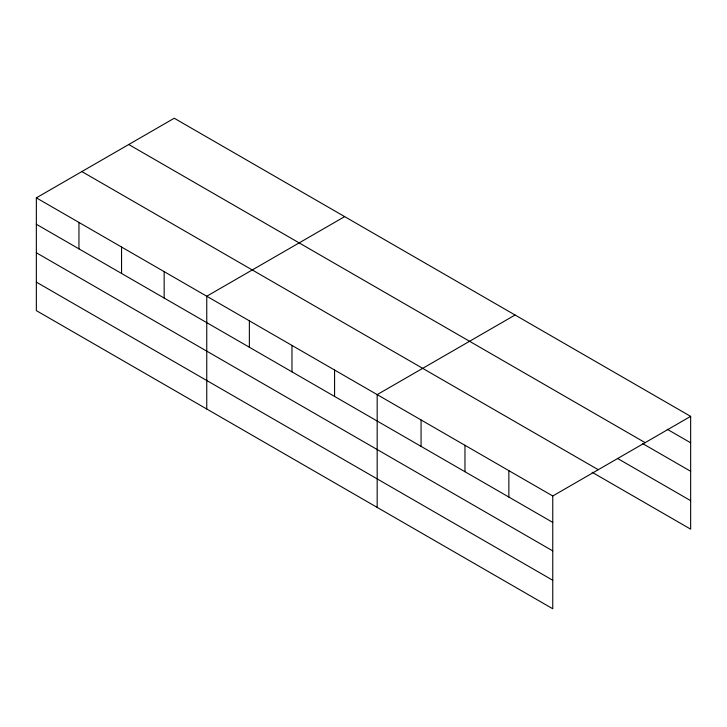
<?xml version="1.0" encoding="UTF-8"?>
<svg xmlns="http://www.w3.org/2000/svg" width="727" height="727" viewBox="0 0 727 727"><rect width="100%" height="100%" fill="white"/><g stroke="black" fill="none" stroke-linecap="round" stroke-linejoin="round"><path stroke-width="1.09" d="M36.35 197.844L552.756 495.987L552.756 608.763L36.35 310.629L36.35 197.844L174.244 118.237L690.65 416.371L690.65 529.156L592.132 472.277M344.662 216.619L206.759 296.234L206.759 409.01M515.07 315.009L377.177 394.625L377.177 507.401M552.756 495.987L690.65 416.371M667.241 429.275L690.65 442.788M128.743 144.509L645.14 442.652M642.85 443.697L690.65 471.287M617.496 458.419L690.65 500.658M81.86 171.572L598.257 469.715M36.35 224.261L552.756 522.404M36.35 252.76L552.756 550.902M36.35 282.121L552.756 580.264M508.855 470.651L508.855 497.068M464.962 445.306L464.962 471.723M421.069 419.961L421.069 446.378M334.574 370.025L334.574 396.442M291.972 345.425L291.972 371.842M249.37 320.834L249.37 347.252M164.157 271.634L164.157 298.052M121.554 247.044L121.554 273.461M78.952 222.444L78.952 248.861"/></g></svg>
